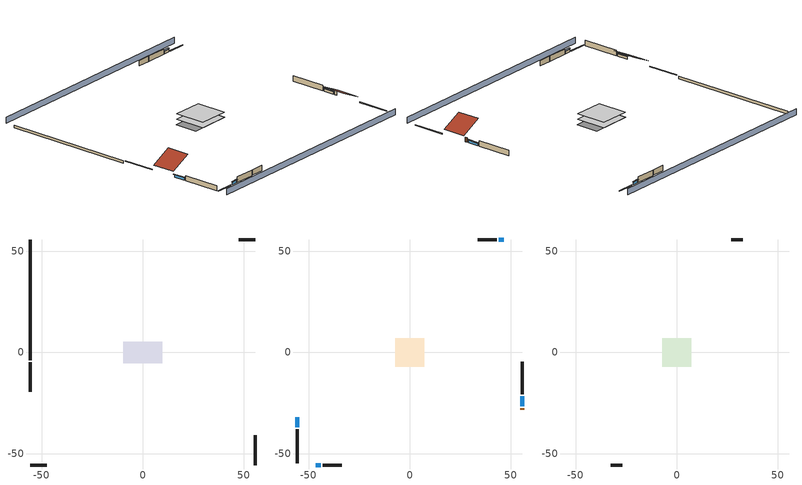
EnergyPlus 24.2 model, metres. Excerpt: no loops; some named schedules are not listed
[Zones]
crawlspace - vented
 floor foundation (Slab1 construction): -9.54,-5.31 -9.54,5.31 9.54,5.31 9.54,-5.31 z-0.91
 wall outside (RimJoist1 construction): -55.56,-4.74 -55.56,-19.46 z0.3:0.61
 wall outside (RimJoist2 construction): 55.56,55.56 47.4,55.56 z0.3:0.61
 wall outside (RimJoist3 construction): 55.56,-55.56 55.56,-40.84 z0.3:0.61
 wall outside (RimJoist4 construction): -55.56,-55.56 -47.4,-55.56 z0.3:0.61
 wall foundation (FoundationWall1 construction): -55.56,55.56 -55.56,-3.81 z-0.91:0.3
conditioned space
 floor to crawlspace - vented (Floor1 construction): -7.11,-7.11 -7.11,7.11 7.11,7.11 7.11,-7.11 z0.3
 wall outside (AdiabaticWallConstruction 1): 55.56,-28.35 55.56,-27.43 z0.3:2.34
 wall outside (AdiabaticWallConstruction): -55.56,-31.96 -55.56,-36.91 / 55.56,-26.5 55.56,-21.55 z0.3:1.43; 46.47,55.56 43.86,55.56 / -46.47,-55.56 -43.86,-55.56 z0.3:1.49
 wall outside (Wall1 construction): -55.56,-37.84 -55.56,-54.64 z0.3:2.74
 wall outside (Wall2 construction): 42.93,55.56 33.6,55.56 z0.3:2.74
 wall outside (Wall3 construction): 55.56,-20.62 55.56,-4.59 z0.3:2.74
 wall outside (Wall4 construction): -42.93,-55.56 -33.6,-55.56 z0.3:2.74
 window (WindowConstruction): -55.56,-31.96 -55.56,-36.91 z0.3:1.43
 window (WindowConstruction 1): 46.47,55.56 43.86,55.56 z0.3:1.49
 window (WindowConstruction 2): 55.56,-26.5 55.56,-21.55 z0.3:1.43
 window (WindowConstruction 3): -46.47,-55.56 -43.86,-55.56 z0.3:1.49
 door (Door): 55.56,-28.35 55.56,-27.43 z0.3:2.34
attic - vented
 floor to conditioned space (Floor2 construction Reversed): -7.11,-7.11 -7.11,7.11 7.11,7.11 7.11,-7.11 z2.74
 wall outside (Wall5 construction): 32.67,55.56 26.9,55.56 z0.3:2.74
 wall outside (Wall6 construction): -32.67,-55.56 -26.9,-55.56 z0.3:2.74
 roof outside (Roof1 construction): -55.56,-31.03,2.74 -46.05,-31.03,7.5 -46.05,-20.39,7.5 -55.56,-20.39,2.74
 roof outside (Roof2 construction): 55.56,-29.28,2.74 46.05,-29.28,7.5 46.05,-39.91,7.5 55.56,-39.91,2.74
shading: 55.56,60.14 -55.56,60.14 / -55.56,-60.14 55.56,-60.14 z0:2.74; -55.56,-37.21 -55.56,-31.65 -56.17,-31.65 -56.17,-37.21 z1.74; 43.55,55.56 46.77,55.56 46.77,56.17 43.55,56.17 z1.8; 55.56,-21.25 55.56,-26.81 56.17,-26.81 56.17,-21.25 z1.74; -43.55,-55.56 -46.77,-55.56 -46.77,-56.17 -43.55,-56.17 z1.8
[Building]
Building 1: Terrain=Suburbs
[Site:Location]
Portland Intl Arpt_OR: Latitude {deg}=45.59; Longitude {deg}=-122.6; Time Zone {hr}=-8; Elevation {m}=33; Keep Site Location Information=Yes
[Site:GroundTemperature:Shallow]
10.2558, 8.96328, 8.85977, 9.47314, 11.9355, 14.3863, 16.5111, 17.8571, 17.9714, 16.8767, 14.8061, 12.4304
[Site:WaterMainsTemperature]
Calculation Method=Schedule; Temperature Schedule=mains temperature schedule
[Material] Roughness=Rough; Thermal Absorptance=0.9
Name | Thickness {m} | Conductivity {W/m-K} | Density {kg/m3} | Specific Heat {J/kg-K} | Solar Absorptance | Visible Absorptance
asphalt or fiberglass shingles | 0.00635 | 0.162714 | 1121.4 | 1465.45 | 0.85 | 0.85
ceiling loosefill ins | 0.0846667 | 0.0480833 | 16.02 | 1046.75 | 0.7 | 0.7
ceiling stud and cavity | 0.1397 | 0.0920385 | 65.682 | 1177.47 | 0.7 | 0.7
concrete 8.0 in. | 0.2032 | 1.803125 | 2242.8 | 837.4 | 0.7 | 0.7
door material | 0.04445 | 0.0612267 | 512.64 | 1214.23 | 0.7 | 0.7
floor covering | 0.0127 | 0.0433444 | 54.468 | 1339.84 | 0.6 | 0.6
floor stud and cavity | 0.1397 | 0.923637 | 92.3553 | 1139.71 | 0.7 | 0.7
furniture material conditioned space 1 | 0.1524 | 0.115458 | 640.8 | 1214.23 | 0.6 | 0.6
gypsum board | 0.0127 | 0.160291 | 801 | 837.4 | 0.6 | 0.6
osb sheathing 0.5 in. | 0.0127 | 0.115458 | 512.64 | 1214.23 | 0.6 | 0.6
osb sheathing 0.5 in. 1 | 0.0127 | 0.115458 | 512.64 | 1214.23 | 0.7 | 0.7
osb sheathing 0.75 in. | 0.01905 | 0.115458 | 512.64 | 1214.23 | 0.7 | 0.7
rim joist stud and cavity | 0.0508 | 0.178688 | 50.32683 | 1063.81 | 0.6 | 0.6
roof rigid ins | 0.00281632 | 0.029427 | 32.04 | 1214.23 | 0.7 | 0.7
soil 0.5 in. | 0.0127 | 1.9041 | 1842.3 | 418.7 | 0.7 | 0.7
wall rigid ins | 0.512978 | 0.029427 | 32.04 | 1214.23 | 0.7 | 0.7
wall stud and cavity | 0.1397 | 0.550994 | 139.0536 | 1170.24 | 0.7 | 0.7
wall stud and cavity 1 | 0.1397 | 0.727959 | 139.0536 | 1170.24 | 0.6 | 0.6
wall stud and cavity 2 | 0.0889 | 0.380278 | 52.3479 | 1209.89 | 0.7 | 0.7
wall stud and cavity 3 | 0.0889 | 0.391764 | 83.0341 | 1211.67 | 0.7 | 0.7
wood siding | 0.0254 | 0.102417 | 544.68 | 1172.36 | 0.85 | 0.85
wood siding 1; wood siding 2 | 0.0254 | 0.102417 | 544.68 | 1172.36 | 0.7 | 0.7
[WindowMaterial:SimpleGlazingSystem]
WindowMaterial: U-Factor {W/m2-K}=2.66866; Solar Heat Gain Coefficient=0.54
[Construction]
AdiabaticWallConstruction: wood siding 1, wall rigid ins, wall stud and cavity 2, gypsum board
AdiabaticWallConstruction 1: wood siding 2, wall rigid ins, wall stud and cavity 2, gypsum board
Door: door material
Floor1 construction: floor stud and cavity, osb sheathing 0.75 in., floor covering
Floor2 construction Reversed: gypsum board, ceiling stud and cavity, ceiling loosefill ins
FoundationWall1 construction: concrete 8.0 in.
furniture construction conditioned space 1: furniture material conditioned space 1
PartitionWallConstruction: gypsum board, wall stud and cavity 3, gypsum board
RimJoist1 construction; RimJoist2 construction; RimJoist3 construction; RimJoist4 construction: wood siding, rim joist stud and cavity
Roof1 construction; Roof2 construction: asphalt or fiberglass shingles, roof rigid ins, osb sheathing 0.5 in.
Slab1 construction: soil 0.5 in.
Wall1 construction; Wall2 construction; Wall3 construction; Wall4 construction: wood siding, osb sheathing 0.5 in. 1, wall stud and cavity, gypsum board
Wall5 construction; Wall6 construction: wood siding, osb sheathing 0.5 in. 1, wall stud and cavity 1
WindowConstruction; WindowConstruction 1; WindowConstruction 2; WindowConstruction 3: WindowMaterial
[Zone] Multiplier=1; Part of Total Floor Area=Yes
Name | Volume {m3}
attic - vented | 214.681
conditioned space | 493.619
crawlspace - vented | 246.81
[Space]
Name | Zone | Volume {m3}
attic - vented 1 | attic - vented | 214.681
conditioned space 1 | conditioned space | 493.619
crawlspace - vented 1 | crawlspace - vented | 246.81
[ZoneInfiltration:EffectiveLeakageArea]
infil attic - vented 1: Zone or Space=attic - vented 1; Schedule=Always On Discrete; Effective Air Leakage Area {cm2}=6747.18; Stack Coefficient=0.000221234; Wind Coefficient=3.80944e-05
[ZoneMixing]
whole house fan mix: Zone or Space=attic - vented; Schedule=Always On Continuous; Design Flow Rate Calculation Method=Flow/Zone; Design Flow Rate {m3/s}=0; Source Zone or Space=conditioned space
[SurfaceProperty:IncidentSolarMultiplier] Incident Solar Multiplier=1; Incident Solar Multiplier Schedule=trans schedule winter=0.85 summer=0.7
Window1; Window2; Window3; Window4
[InternalMass] Zone or ZoneList=conditioned space; Space or SpaceList=conditioned space 1
Name | Construction | Surface Area {m2}
furniture mass conditioned space 1 | furniture construction conditioned space 1 | 80.97429
partition wall mass | PartitionWallConstruction | 202.436
[Lights]
interior lighting: Zone or ZoneList or Space or SpaceList=conditioned space 1; Schedule=lighting_interior; Design Level Calculation Method=LightingLevel; Lighting Level {W}=1036.65; Return Air Fraction=0; Fraction Radiant=0.6; Fraction Visible=0.2; Fraction Replaceable=1
[People]
occupants: Zone or ZoneList or Space or SpaceList=conditioned space 1; Number of People Schedule=occupants; Number of People Calculation Method=People; Number of People=1; Fraction Radiant=0.314171; Sensible Heat Fraction=0.56303; Activity Level Schedule=occupants activity schedule; Carbon Dioxide Generation Rate {m3/s-W}=0; Enable ASHRAE 55 Comfort Warnings=No; Mean Radiant Temperature Calculation Type=EnclosureAveraged
[ElectricEquipment] Zone or ZoneList or Space or SpaceList=conditioned space 1; Design Level Calculation Method=EquipmentLevel
Name | Schedule | Design Level {W} | Fraction Latent | Fraction Radiant | Fraction Lost
ceiling fan | ceiling_fan | 19.4705 | 0 | 0.558 | 0
clothes dryer | clothes_dryer | 2974.77 | 0.015 | 0.081 | 0.85
clothes washer | clothes_washer | 260.726 | 0.03 | 0.162 | 0.7
cooking range | cooking_range | 132.564 | 0.16 | 0.384 | 0.2
dishwasher | dishwasher | 366.893 | 0.3 | 0.18 | 0.4
freezer | freezer schedule | 194.914 | 0 | 0.6 | 0
fridge | fridge schedule | 49.4292 | 0 | 0.6 | 0
fridge 1 | fridge schedule 1 | 80.4475 | 0 | 0.6 | 0
mech vent bath fan 0 | mech vent bath fan 0 schedule | 30 | 0 | 0 | 1
mech vent house fan | mech vent house fan schedule | 0 | 0 | 0 | 1
mech vent house fan cfis | mech vent house fan cfis schedule | 0 | 0 | 0 | 0
mech vent range fan 0 | mech vent range fan 0 schedule | 30 | 0 | 0 | 1
misc plug loads | plug_loads_other | 300.377 | 0.021 | 0.558 | 0.049
misc pool pump | misc pool pump schedule | 709.696 | 0 | 0 | 1
misc tv | plug_loads_tv | 335.098 | 0 | 0.6 | 0
whole house fan | Always On Discrete | 0 | 0 | 0 | 1
[OtherEquipment] Zone or ZoneList or Space or SpaceList=conditioned space 1; Design Level Calculation Method=EquipmentLevel
Name | Fuel Type | Schedule | Design Level {W} | Fraction Latent | Fraction Radiant | Fraction Lost
clothes dryer 1 | Electricity | clothes_dryer | 0 | 0.015 | 0.081 | 0.85
cooking range 1 | NaturalGas | cooking_range | 3885.06 | 0.16 | 0.384 | 0.2
general water use latent | None | general water use schedule | 25.6591 | 1 | 0 | 0
general water use sensible | None | general water use schedule | -25.2881 | 0 | 0.6 | 0
mech vent house fan latent load; water heater lat | None | Always On Discrete | 0 | 1 | 0 | 0
mech vent house fan sensible load; water heater sens | None | Always On Discrete | 0 | 0 | 0 | 0
water heater energy adjustment1 | Electricity | Always On Discrete | 0.01 | 0 | 0 | 1
[ZoneInfiltration:DesignFlowRate] Schedule=Always On Discrete
Name | Zone or ZoneList or Space or SpaceList | Design Flow Rate Calculation Method | Design Flow Rate {m3/s} | Air Changes per Hour {1/hr} | Constant Term Coefficient | Temperature Term Coefficient | Velocity Term Coefficient | Velocity Squared Term Coefficient
infil flow; natural vent flow; whole house fan flow | conditioned space 1 | Flow/Zone | 0
infil crawlspace - vented 1 | crawlspace - vented 1 | AirChanges/Hour |  | 2.6013 | 1 | 0 | 0 | 0
[SurfaceProperty:ExposedFoundationPerimeter]
Slab1: Exposed Perimeter Calculation Method=TotalExposedPerimeter; Total Exposed Perimeter {m}=59.37504
[WaterUse:Equipment]
dishwasher: Peak Flow Rate {m3/s}=5.74738e-06; Flow Rate Fraction Schedule=hot_water_dishwasher
[Foundation:Kiva]
Foundation Kiva 1: Initial Indoor Air Temperature {C}=8.58325; Wall Height Above Grade {m}=0.3048; Wall Depth Below Slab {m}=0.2032
[Foundation:Kiva:Settings]
Soil Conductivity {W/m-K}=1.9041; Soil Density {kg/m3}=1842.3; Soil Specific Heat {J/kg-K}=418.7; Ground Solar Absorptivity=0.9; Ground Thermal Absorptivity=0.9; Ground Surface Roughness {m}=0.03; Far-Field Width {m}=40; Deep-Ground Boundary Condition=ZeroFlux; Deep-Ground Depth {m}=40; Minimum Cell Dimension {m}=0.2; Maximum Cell Growth Coefficient=3; Simulation Timestep=Timestep
[Exterior:Lights]
exterior lighting: Schedule=exterior lighting schedule; Design Level {W}=48.0871
[EnergyManagementSystem:GlobalVariable]
infil_program_Qfan
infil_program_Qinf
natural_vent_program_Qnv
natural_vent_program_Qwhf
[EnergyManagementSystem:Sensor]
Name | Output:Variable or Output:Meter Index Key | Output:Variable or Output:Meter
airflow_gain | infil flow | Infiltration Sensible Heat Gain Energy
airflow_gain_1 | natural vent flow | Infiltration Sensible Heat Gain Energy
airflow_gain_2 | whole house fan flow | Infiltration Sensible Heat Gain Energy
airflow_loss | infil flow | Infiltration Sensible Heat Loss Energy
airflow_loss_1 | natural vent flow | Infiltration Sensible Heat Loss Energy
airflow_loss_2 | whole house fan flow | Infiltration Sensible Heat Loss Energy
clg_load_cond |  | Cooling:EnergyTransfer:Zone:CONDITIONED SPACE
clg_sp_s; clg_sp_s_1 | cooling setpoint | Schedule Value
clothes_dryer_exhaust_0_sch_s | clothes_dryer | Schedule Value
cool_season | cooling season schedule | Schedule Value
htg_load_cond |  | Heating:EnergyTransfer:Zone:CONDITIONED SPACE
htg_sp_s; htg_sp_s_1 | heating setpoint | Schedule Value
ig_ee_conv | ceiling fan | Electric Equipment Convective Heating Energy
ig_ee_conv_1 | clothes dryer | Electric Equipment Convective Heating Energy
ig_ee_conv_10 | misc tv | Electric Equipment Convective Heating Energy
ig_ee_conv_11 | whole house fan | Electric Equipment Convective Heating Energy
ig_ee_conv_3 | cooking range | Electric Equipment Convective Heating Energy
ig_ee_conv_4 | dishwasher | Electric Equipment Convective Heating Energy
ig_ee_conv_5 | freezer | Electric Equipment Convective Heating Energy
ig_ee_conv_6 | fridge | Electric Equipment Convective Heating Energy
ig_ee_conv_7 | fridge 1 | Electric Equipment Convective Heating Energy
ig_ee_conv_8 | misc plug loads | Electric Equipment Convective Heating Energy
ig_ee_conv_9 | misc pool pump | Electric Equipment Convective Heating Energy
ig_ee_rad | ceiling fan | Electric Equipment Radiant Heating Energy
ig_ee_rad_1 | clothes dryer | Electric Equipment Radiant Heating Energy
ig_ee_rad_10 | misc tv | Electric Equipment Radiant Heating Energy
ig_ee_rad_11 | whole house fan | Electric Equipment Radiant Heating Energy
ig_ee_rad_3 | cooking range | Electric Equipment Radiant Heating Energy
ig_ee_rad_4 | dishwasher | Electric Equipment Radiant Heating Energy
ig_ee_rad_5 | freezer | Electric Equipment Radiant Heating Energy
ig_ee_rad_6 | fridge | Electric Equipment Radiant Heating Energy
ig_ee_rad_7 | fridge 1 | Electric Equipment Radiant Heating Energy
ig_ee_rad_8 | misc plug loads | Electric Equipment Radiant Heating Energy
ig_ee_rad_9 | misc pool pump | Electric Equipment Radiant Heating Energy
ig_lgt_conv | interior lighting | Lights Convective Heating Energy
ig_lgt_rad | interior lighting | Lights Radiant Heating Energy
ig_lgt_vis | interior lighting | Lights Visible Radiation Heating Energy
ig_oe_conv | clothes dryer 1 | Other Equipment Convective Heating Energy
ig_oe_conv_1 | cooking range 1 | Other Equipment Convective Heating Energy
ig_oe_conv_2 | general water use latent | Other Equipment Convective Heating Energy
ig_oe_conv_3 | general water use sensible | Other Equipment Convective Heating Energy
ig_oe_conv_4 | water heater energy adjustment1 | Other Equipment Convective Heating Energy
ig_oe_conv_5 | water heater lat | Other Equipment Convective Heating Energy
ig_oe_conv_6 | water heater sens | Other Equipment Convective Heating Energy
ig_oe_rad | clothes dryer 1 | Other Equipment Radiant Heating Energy
ig_oe_rad_1 | cooking range 1 | Other Equipment Radiant Heating Energy
ig_oe_rad_2 | general water use latent | Other Equipment Radiant Heating Energy
ig_oe_rad_3 | general water use sensible | Other Equipment Radiant Heating Energy
ig_oe_rad_4 | water heater energy adjustment1 | Other Equipment Radiant Heating Energy
ig_oe_rad_5 | water heater lat | Other Equipment Radiant Heating Energy
ig_oe_rad_6 | water heater sens | Other Equipment Radiant Heating Energy
ig_ppl_conv | occupants | People Convective Heating Energy
ig_ppl_rad | occupants | People Radiant Heating Energy
im_conv | furniture mass conditioned space 1 | Surface Inside Face Convection Heat Gain Energy
im_conv_1 | partition wall mass | Surface Inside Face Convection Heat Gain Energy
im_ig | furniture mass conditioned space 1 | Surface Inside Face Internal Gains Radiation Heat Gain Energy
im_ig_1 | partition wall mass | Surface Inside Face Internal Gains Radiation Heat Gain Energy
im_lgt | furniture mass conditioned space 1 | Surface Inside Face Lights Radiation Heat Gain Energy
im_lgt_1 | partition wall mass | Surface Inside Face Lights Radiation Heat Gain Energy
im_sol | furniture mass conditioned space 1 | Surface Inside Face Solar Radiation Heat Gain Energy
im_sol_1 | partition wall mass | Surface Inside Face Solar Radiation Heat Gain Energy
im_surf | furniture mass conditioned space 1 | Surface Inside Face Net Surface Thermal Radiation Heat Gain Energy
im_surf_1 | partition wall mass | Surface Inside Face Net Surface Thermal Radiation Heat Gain Energy
mech_vent_bath_fan_0_sch_s | mech vent bath fan 0 schedule | Schedule Value
mech_vent_range_fan_0_sch_s | mech vent range fan 0 schedule | Schedule Value
mv_conv | mech vent bath fan 0 | Electric Equipment Convective Heating Energy
mv_conv_1 | mech vent house fan | Electric Equipment Convective Heating Energy
mv_conv_2 | mech vent house fan cfis | Electric Equipment Convective Heating Energy
mv_conv_3 | mech vent range fan 0 | Electric Equipment Convective Heating Energy
mv_conv_4 | mech vent house fan latent load | Other Equipment Convective Heating Energy
mv_conv_5 | mech vent house fan sensible load | Other Equipment Convective Heating Energy
mv_rad | mech vent bath fan 0 | Electric Equipment Radiant Heating Energy
mv_rad_1 | mech vent house fan | Electric Equipment Radiant Heating Energy
mv_rad_2 | mech vent house fan cfis | Electric Equipment Radiant Heating Energy
mv_rad_3 | mech vent range fan 0 | Electric Equipment Radiant Heating Energy
mv_rad_4 | mech vent house fan latent load | Other Equipment Radiant Heating Energy
mv_rad_5 | mech vent house fan sensible load | Other Equipment Radiant Heating Energy
natural_vent_s | natural vent schedule | Schedule Value
out_pb_s |  | Site Outdoor Air Barometric Pressure
out_wt_s |  | Site Outdoor Air Humidity Ratio
site_vw_s |  | Site Wind Speed
ss_back_out | Window1 | Surface Window Shortwave from Zone Back Out Window Heat Transfer Rate
ss_back_out_1 | Window2 | Surface Window Shortwave from Zone Back Out Window Heat Transfer Rate
ss_back_out_2 | Window3 | Surface Window Shortwave from Zone Back Out Window Heat Transfer Rate
ss_back_out_3 | Window4 | Surface Window Shortwave from Zone Back Out Window Heat Transfer Rate
ss_conv | Door1 | Surface Inside Face Convection Heat Gain Energy
ss_conv_1 | Window1 | Surface Inside Face Convection Heat Gain Energy
ss_conv_2 | Window2 | Surface Inside Face Convection Heat Gain Energy
ss_conv_3 | Window3 | Surface Inside Face Convection Heat Gain Energy
ss_conv_4 | Window4 | Surface Inside Face Convection Heat Gain Energy
ss_ig | Door1 | Surface Inside Face Internal Gains Radiation Heat Gain Energy
ss_ig_1 | Window1 | Surface Inside Face Internal Gains Radiation Heat Gain Energy
ss_ig_2 | Window2 | Surface Inside Face Internal Gains Radiation Heat Gain Energy
ss_ig_3 | Window3 | Surface Inside Face Internal Gains Radiation Heat Gain Energy
ss_ig_4 | Window4 | Surface Inside Face Internal Gains Radiation Heat Gain Energy
ss_lgt | Door1 | Surface Inside Face Lights Radiation Heat Gain Energy
ss_sol | Door1 | Surface Inside Face Solar Radiation Heat Gain Energy
ss_surf | Door1 | Surface Inside Face Net Surface Thermal Radiation Heat Gain Energy
ss_surf_1 | Window1 | Surface Inside Face Net Surface Thermal Radiation Heat Gain Energy
ss_surf_2 | Window2 | Surface Inside Face Net Surface Thermal Radiation Heat Gain Energy
ss_surf_3 | Window3 | Surface Inside Face Net Surface Thermal Radiation Heat Gain Energy
ss_surf_4 | Window4 | Surface Inside Face Net Surface Thermal Radiation Heat Gain Energy
ss_trans_in | Window1 | Surface Window Transmitted Solar Radiation Rate
ss_trans_in_1 | Window2 | Surface Window Transmitted Solar Radiation Rate
ss_trans_in_2 | Window3 | Surface Window Transmitted Solar Radiation Rate
ss_trans_in_3 | Window4 | Surface Window Transmitted Solar Radiation Rate
ss_trans_out | Window1 | Surface Inside Face Initial Transmitted Diffuse Transmitted Out Window Solar Radiation Rate
ss_trans_out_1 | Window2 | Surface Inside Face Initial Transmitted Diffuse Transmitted Out Window Solar Radiation Rate
ss_trans_out_2 | Window3 | Surface Inside Face Initial Transmitted Diffuse Transmitted Out Window Solar Radiation Rate
ss_trans_out_3 | Window4 | Surface Inside Face Initial Transmitted Diffuse Transmitted Out Window Solar Radiation Rate
s_conv | Floor1 | Surface Inside Face Convection Heat Gain Energy
s_conv_1 | Floor2 | Surface Inside Face Convection Heat Gain Energy
s_conv_2 | Wall1 | Surface Inside Face Convection Heat Gain Energy
s_conv_3 | Wall2 | Surface Inside Face Convection Heat Gain Energy
s_conv_4 | Wall3 | Surface Inside Face Convection Heat Gain Energy
s_conv_5 | Wall4 | Surface Inside Face Convection Heat Gain Energy
s_ig | Floor1 | Surface Inside Face Internal Gains Radiation Heat Gain Energy
s_ig_1 | Floor2 | Surface Inside Face Internal Gains Radiation Heat Gain Energy
s_ig_2 | Wall1 | Surface Inside Face Internal Gains Radiation Heat Gain Energy
s_ig_3 | Wall2 | Surface Inside Face Internal Gains Radiation Heat Gain Energy
s_ig_4 | Wall3 | Surface Inside Face Internal Gains Radiation Heat Gain Energy
s_ig_5 | Wall4 | Surface Inside Face Internal Gains Radiation Heat Gain Energy
s_lgt | Floor1 | Surface Inside Face Lights Radiation Heat Gain Energy
s_lgt_1 | Floor2 | Surface Inside Face Lights Radiation Heat Gain Energy
s_lgt_2 | Wall1 | Surface Inside Face Lights Radiation Heat Gain Energy
s_lgt_3 | Wall2 | Surface Inside Face Lights Radiation Heat Gain Energy
s_lgt_4 | Wall3 | Surface Inside Face Lights Radiation Heat Gain Energy
s_lgt_5 | Wall4 | Surface Inside Face Lights Radiation Heat Gain Energy
s_sol | Floor1 | Surface Inside Face Solar Radiation Heat Gain Energy
s_sol_1 | Floor2 | Surface Inside Face Solar Radiation Heat Gain Energy
s_sol_2 | Wall1 | Surface Inside Face Solar Radiation Heat Gain Energy
s_sol_3 | Wall2 | Surface Inside Face Solar Radiation Heat Gain Energy
s_sol_4 | Wall3 | Surface Inside Face Solar Radiation Heat Gain Energy
s_sol_5 | Wall4 | Surface Inside Face Solar Radiation Heat Gain Energy
s_surf | Floor1 | Surface Inside Face Net Surface Thermal Radiation Heat Gain Energy
s_surf_1 | Floor2 | Surface Inside Face Net Surface Thermal Radiation Heat Gain Energy
s_surf_2 | Wall1 | Surface Inside Face Net Surface Thermal Radiation Heat Gain Energy
s_surf_3 | Wall2 | Surface Inside Face Net Surface Thermal Radiation Heat Gain Energy
s_surf_4 | Wall3 | Surface Inside Face Net Surface Thermal Radiation Heat Gain Energy
s_surf_5 | Wall4 | Surface Inside Face Net Surface Thermal Radiation Heat Gain Energy
water_heater_T_set | water heater setpoint | Schedule Value
[EnergyManagementSystem:Actuator]
Name | Actuated Component Unique | Actuated Component Type | Actuated Component Control Type
fridge_schedule_1_act | fridge schedule 1 | Schedule:Constant | Schedule Value
fridge_schedule_act | fridge schedule | Schedule:Constant | Schedule Value
infil_flow_act | infil flow | Zone Infiltration | Air Exchange Flow Rate
mech_vent_house_fan_cfis_act | mech vent house fan cfis | ElectricEquipment | Electricity Rate
mech_vent_house_fan_latent_load_act | mech vent house fan latent load | OtherEquipment | Power Level
mech_vent_house_fan_sensible_load_act | mech vent house fan sensible load | OtherEquipment | Power Level
natural_vent_flow_act | natural vent flow | Zone Infiltration | Air Exchange Flow Rate
water_heater_HPWHSchedOverride | water heater setpoint | Schedule:Constant | Schedule Value
water_heater_hpwh_ec_adj_act | water heater energy adjustment1 | OtherEquipment | Power Level
water_heater_lat_act | water heater lat | OtherEquipment | Power Level
water_heater_LESchedOverride | water heater BottomElementSetpoint | Schedule:Constant | Schedule Value
water_heater_sens_act | water heater sens | OtherEquipment | Power Level
water_heater_UESchedOverride | water heater TopElementSetpoint | Schedule:Constant | Schedule Value
whole_house_fan_act | whole house fan | ElectricEquipment | Electricity Rate
whole_house_fan_flow_act | whole house fan flow | Zone Infiltration | Air Exchange Flow Rate
whole_house_fan_mix_act | whole house fan mix | ZoneMixing | Air Exchange Flow Rate
